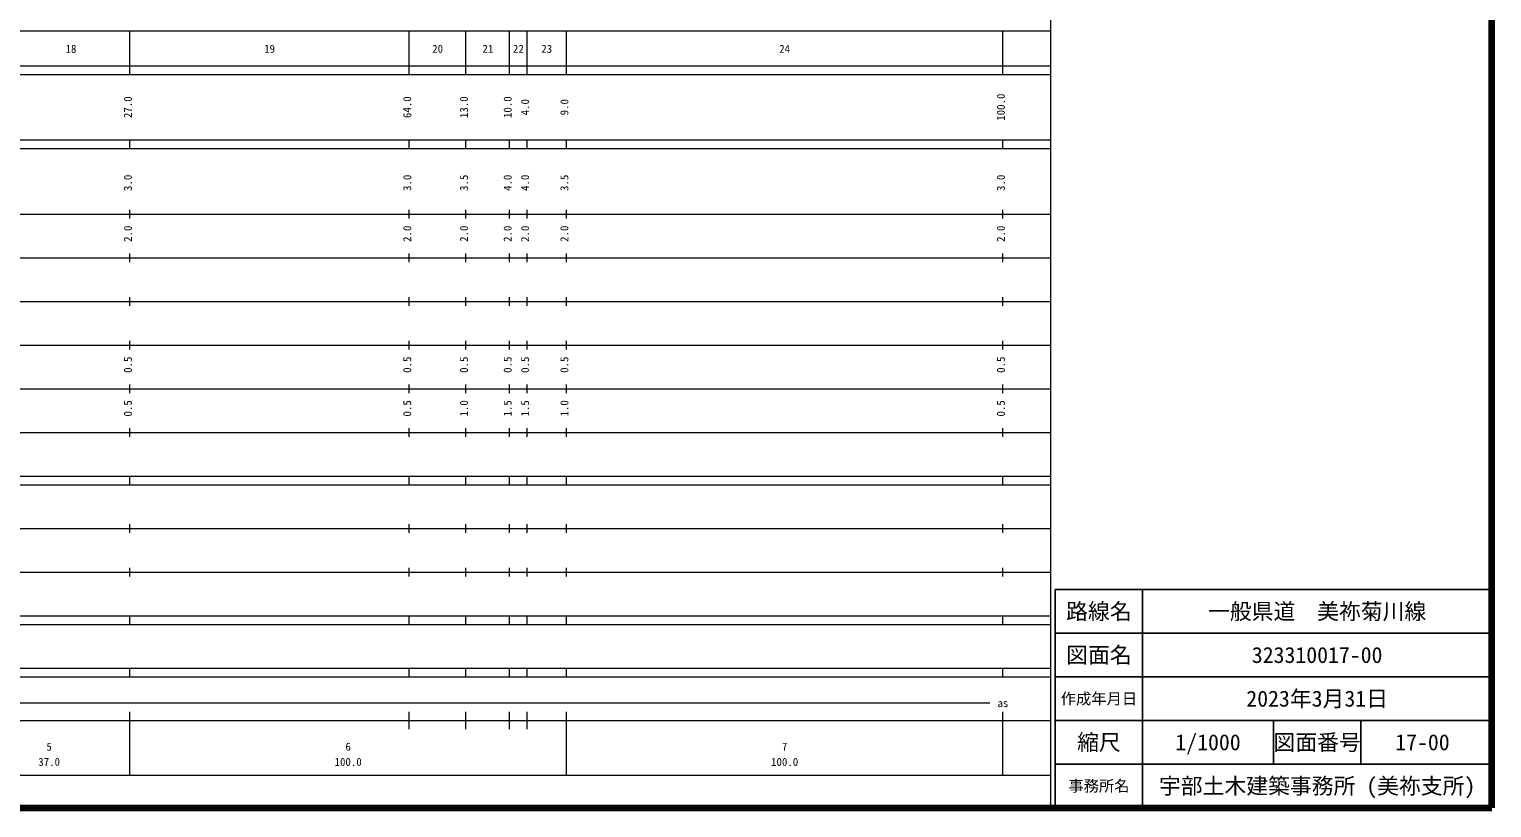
# Model space of a CAD drawing. Units: millimetres on the paper, enlarged 1000 times. Extents: x 40000 to 680000, y 20000 to 380000.
# Drawn here: x 344943 to 680000, y 20000 to 198357 of the extents above; entities that cross this region are included whole.
import ezdxf
from ezdxf.enums import TextEntityAlignment as Align

# ---------------------------------------------------------------- set-up
doc = ezdxf.new("R2010")
doc.units = ezdxf.units.MM
doc.header["$LTSCALE"] = 1000
for name, color, linetype, lineweight in [('M-TTL', 2, 'Continuous', 140), ('M-TTL-BAND', 7, 'Continuous', 13), ('M-TTL-FRAM', 2, 'Continuous', 25), ('M-TTL-LINE', 7, 'Continuous', 25)]:
    doc.layers.add(name, color=color, linetype=linetype, lineweight=lineweight)
doc.layers.add('M-TTL-TXT', color=7, linetype='Continuous')
doc.styles.add('ＭＳ ゴシック', font='')
doc.styles.get('ＭＳ ゴシック').set_extended_font_data('MS Gothic')

msp = doc.modelspace()

# ---------------------------------------------------------------- linework, layer by layer
at = {"layer": 'M-TTL'}
for p, q in [((680000, 20000), (680000, 380000)), ((40000, 20000), (680000, 20000))]:
    msp.add_line(p, q, dxfattribs=at)
at = {"layer": 'M-TTL-BAND'}
for p, q in [((579000, 20000), (579000, 370000)), ((68000, 198000), (579000, 198000)), ((368000, 188000), (368000, 198000)), ((432000, 188000), (432000, 198000)), ((445000, 188000), (445000, 198000)), ((455000, 188000), (455000, 198000)), ((459000, 188000), (459000, 198000)), ((468000, 188000), (468000, 198000)), ((568000, 188000), (568000, 198000)), ((40000, 190000), (579000, 190000)), ((40000, 188000), (579000, 188000)), ((40000, 173000), (579000, 173000)), ((40000, 171000), (579000, 171000)), ((368000, 171000), (368000, 173000)), ((432000, 171000), (432000, 173000)), ((445000, 171000), (445000, 173000)), ((455000, 171000), (455000, 173000)), ((459000, 171000), (459000, 173000)), ((468000, 171000), (468000, 173000)), ((568000, 171000), (568000, 173000)), ((40000, 156000), (579000, 156000)), ((368000, 155000), (368000, 157000)), ((432000, 155000), (432000, 157000)), ((445000, 155000), (445000, 157000)), ((455000, 155000), (455000, 157000)), ((459000, 155000), (459000, 157000)), ((468000, 155000), (468000, 157000)), ((568000, 155000), (568000, 157000)), ((46000, 146000), (579000, 146000)), ((368000, 145000), (368000, 147000)), ((432000, 145000), (432000, 147000)), ((445000, 145000), (445000, 147000)), ((455000, 145000), (455000, 147000)), ((459000, 145000), (459000, 147000)), ((468000, 145000), (468000, 147000)), ((568000, 145000), (568000, 147000)), ((52000, 136000), (579000, 136000)), ((368000, 135000), (368000, 137000)), ((432000, 135000), (432000, 137000)), ((445000, 135000), (445000, 137000)), ((455000, 135000), (455000, 137000)), ((459000, 135000), (459000, 137000)), ((468000, 135000), (468000, 137000)), ((568000, 135000), (568000, 137000)), ((46000, 126000), (579000, 126000)), ((368000, 125000), (368000, 127000)), ((432000, 125000), (432000, 127000)), ((445000, 125000), (445000, 127000)), ((455000, 125000), (455000, 127000)), ((459000, 125000), (459000, 127000)), ((468000, 125000), (468000, 127000)), ((568000, 125000), (568000, 127000)), ((52000, 116000), (579000, 116000)), ((368000, 115000), (368000, 117000)), ((432000, 115000), (432000, 117000)), ((445000, 115000), (445000, 117000)), ((455000, 115000), (455000, 117000)), ((459000, 115000), (459000, 117000)), ((468000, 115000), (468000, 117000)), ((568000, 115000), (568000, 117000)), ((46000, 106000), (579000, 106000)), ((368000, 105000), (368000, 107000)), ((432000, 105000), (432000, 107000)), ((445000, 105000), (445000, 107000)), ((455000, 105000), (455000, 107000)), ((459000, 105000), (459000, 107000)), ((468000, 105000), (468000, 107000)), ((568000, 105000), (568000, 107000)), ((40000, 96000), (579000, 96000)), ((40000, 94000), (579000, 94000)), ((368000, 94000), (368000, 96000)), ((432000, 94000), (432000, 96000)), ((445000, 94000), (445000, 96000)), ((455000, 94000), (455000, 96000)), ((459000, 94000), (459000, 96000)), ((468000, 94000), (468000, 96000)), ((568000, 94000), (568000, 96000)), ((49000, 84000), (579000, 84000)), ((368000, 83000), (368000, 85000)), ((432000, 83000), (432000, 85000)), ((445000, 83000), (445000, 85000)), ((455000, 83000), (455000, 85000)), ((459000, 83000), (459000, 85000)), ((468000, 83000), (468000, 85000)), ((568000, 83000), (568000, 85000)), ((40000, 74000), (579000, 74000)), ((368000, 73000), (368000, 75000)), ((432000, 73000), (432000, 75000)), ((445000, 73000), (445000, 75000)), ((455000, 73000), (455000, 75000)), ((459000, 73000), (459000, 75000)), ((468000, 73000), (468000, 75000)), ((568000, 73000), (568000, 75000)), ((40000, 64000), (579000, 64000)), ((368000, 62000), (368000, 64000)), ((432000, 62000), (432000, 64000)), ((445000, 62000), (445000, 64000)), ((455000, 62000), (455000, 64000)), ((459000, 62000), (459000, 64000)), ((468000, 62000), (468000, 64000)), ((568000, 62000), (568000, 64000)), ((40000, 62000), (579000, 62000)), ((40000, 52000), (579000, 52000)), ((368000, 50000), (368000, 52000)), ((432000, 50000), (432000, 52000)), ((445000, 50000), (445000, 52000)), ((455000, 50000), (455000, 52000)), ((459000, 50000), (459000, 52000)), ((468000, 50000), (468000, 52000)), ((568000, 50000), (568000, 52000)), ((40000, 50000), (579000, 50000)), ((145900, 44000), (565000, 44000)), ((368000, 27500), (368000, 42000)), ((432000, 38000), (432000, 42000)), ((445000, 38000), (445000, 42000)), ((455000, 38000), (455000, 42000)), ((459000, 38000), (459000, 42000)), ((468000, 27500), (468000, 42000)), ((568000, 27500), (568000, 42000)), ((40000, 40000), (579000, 40000)), ((68000, 27500), (579000, 27500))]:
    msp.add_line(p, q, dxfattribs=at)
at = {"layer": 'M-TTL-FRAM'}
for p, q in [((680000, 70000), (580000, 70000)), ((580000, 70000), (580000, 20000))]:
    msp.add_line(p, q, dxfattribs=at)
at = {"layer": 'M-TTL-LINE'}
for p, q in [((600000, 70000), (600000, 20000)), ((680000, 60000), (580000, 60000)), ((680000, 50000), (580000, 50000)), ((680000, 40000), (580000, 40000)), ((630000, 40000), (630000, 30000)), ((650000, 40000), (650000, 30000)), ((680000, 30000), (580000, 30000))]:
    msp.add_line(p, q, dxfattribs=at)

# ---------------------------------------------------------------- texts
at = {"layer": 'M-TTL-BAND', "style": 'ＭＳ ゴシック'}
for s, p in [('18', (354500, 192405)), ('19', (400000, 192405)), ('20', (438500, 192405)), ('21', (450000, 192405)), ('22', (457000, 192405)), ('23', (463500, 192405)), ('24', (518000, 192405)), ('as', (568000, 42500)), ('5', (349500, 32523)), ('6', (418000, 32523)), ('7', (518000, 32523)), ('37.0', (349500, 29033)), ('100.0', (418000, 29033)), ('100.0', (518000, 29033))]:
    msp.add_text(s, height=1833, dxfattribs=at).set_placement(p, align=Align.BOTTOM_CENTER)
for s, p in [('27.0', (369000, 180500)), ('64.0', (433000, 180500)), ('13.0', (446000, 180500)), ('10.0', (456000, 180500)), ('4.0', (460000, 180500)), ('9.0', (469000, 180500)), ('100.0', (569000, 180500)), ('3.0', (369000, 163174)), ('3.0', (433000, 163174)), ('3.5', (446000, 163174)), ('4.0', (456000, 163174)), ('4.0', (460000, 163174)), ('3.5', (469000, 163174)), ('3.0', (569000, 163174)), ('2.0', (369000, 151500)), ('2.0', (433000, 151500)), ('2.0', (446000, 151500)), ('2.0', (456000, 151500)), ('2.0', (460000, 151500)), ('2.0', (469000, 151500)), ('2.0', (569000, 151500)), ('0.5', (369000, 121500)), ('0.5', (433000, 121500)), ('0.5', (446000, 121500)), ('0.5', (456000, 121500)), ('0.5', (460000, 121500)), ('0.5', (469000, 121500)), ('0.5', (569000, 121500)), ('0.5', (369000, 111500)), ('0.5', (433000, 111500)), ('1.0', (446000, 111500)), ('1.5', (456000, 111500)), ('1.5', (460000, 111500)), ('1.0', (469000, 111500)), ('0.5', (569000, 111500))]:
    msp.add_text(s, height=1833, rotation=90, dxfattribs=at).set_placement(p, align=Align.BOTTOM_CENTER)
at = {"layer": 'M-TTL-TXT', "style": 'ＭＳ ゴシック'}
for s, height, p in [('路線名', 3666, (590000, 65000)), ('路線名', 3666, (590000, 65000)), ('一般県道\u3000美祢菊川線', 3666, (640000, 65000)), ('図面名', 3666, (590000, 55000)), ('図面名', 3666, (590000, 55000)), ('323310017-00', 3666, (640000, 55000)), ('2023年3月31日', 3666, (640000, 45000)), ('作成年月日', 2566, (590000, 45000)), ('作成年月日', 2566, (590000, 45000)), ('縮尺', 3666, (590000, 35000)), ('縮尺', 3666, (590000, 35000)), ('1/1000', 3666, (615000, 35000)), ('図面番号', 3666, (640000, 35000)), ('図面番号', 3666, (640000, 35000)), ('17-00', 3666, (664125, 35000)), ('宇部土木建築事務所 (美祢支所)', 3666, (640000, 25000)), ('事務所名', 2566, (590000, 25000)), ('事務所名', 2566, (590000, 25000))]:
    msp.add_text(s, height=height, dxfattribs=at).set_placement(p, align=Align.MIDDLE_CENTER)

doc.saveas('drawing.dxf')
